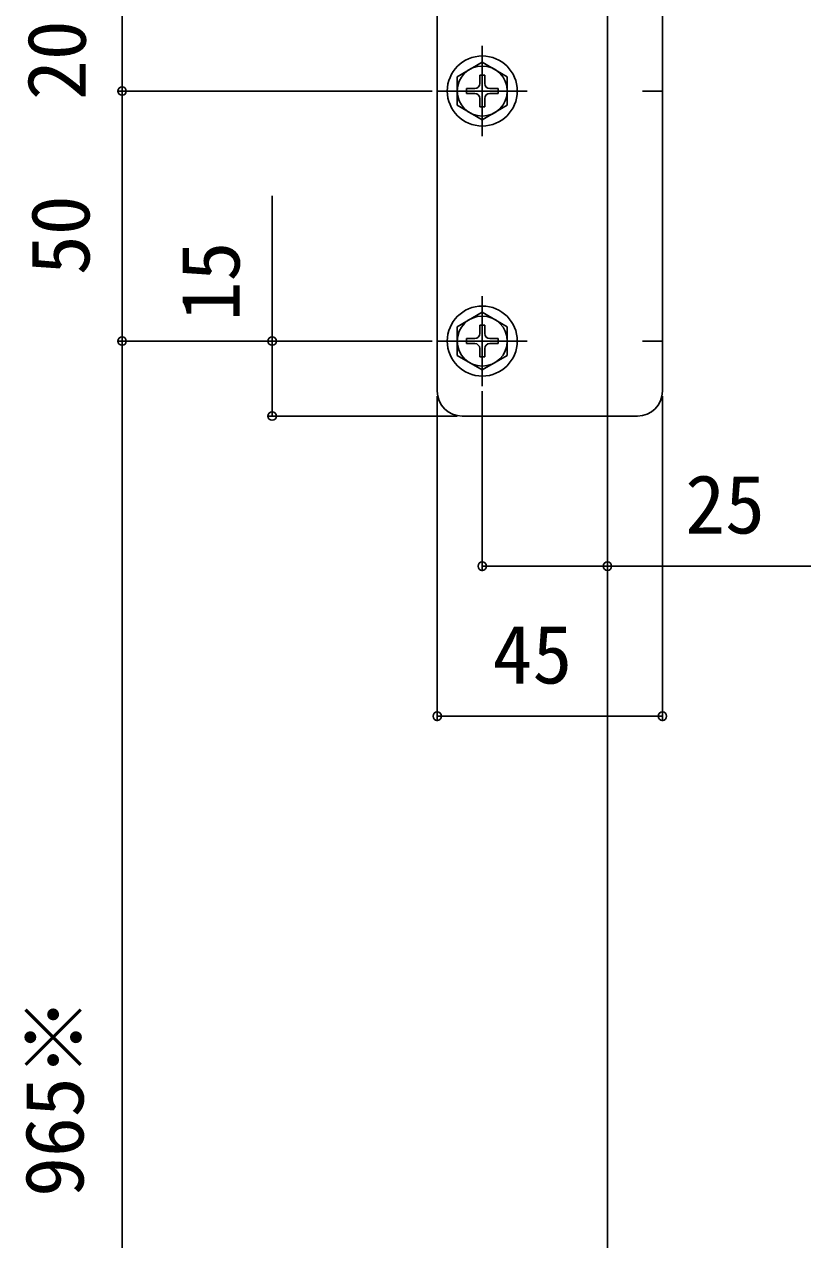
# Model space of a CAD drawing. Units: millimetres, scale not verified. Extents: x -700 to 700, y -1044 to 1038.
# Drawn here: x -430 to -272.9, y 489.3 to 732.4 of the extents above; entities that cross this region are included whole.
import ezdxf
from ezdxf.enums import TextEntityAlignment as Align

# ---------------------------------------------------------------- set-up
doc = ezdxf.new("R2010")
doc.units = ezdxf.units.MM
doc.header["$LTSCALE"] = 6
for name, color, linetype in [('0-3_YKK_12', 2, 'Continuous'), ('0-4_YKK_13', 4, 'Continuous'), ('0-5_YKK_D', 6, 'Continuous')]:
    doc.layers.add(name, color=color, linetype=linetype)
doc.styles.add('ＭＳ ゴシック', font='')
doc.styles.get('ＭＳ ゴシック').set_extended_font_data('MS Gothic')

msp = doc.modelspace()

# ---------------------------------------------------------------- linework, layer by layer
at = {"layer": '0-3_YKK_12'}
msp.add_line((-313.5, 826.033), (-313.5, 239.033), dxfattribs=at)
at = {"layer": '0-4_YKK_13'}
for p, q in [((-347.5, 744.033), (-347.5, 659.033)), ((-302.5, 744.033), (-302.5, 659.033)), ((-338.5, 710.033), (-338.5, 728.033)), ((-338.5, 724.783), (-343.5, 721.896)), ((-338.5, 724.783), (-333.5, 721.896)), ((-343.5, 721.896), (-343.5, 716.17)), ((-339, 722.183), (-339, 720.533)), ((-338, 722.183), (-339, 722.183)), ((-338, 722.183), (-338, 720.533)), ((-333.5, 716.17), (-333.5, 721.896)), ((-341.65, 719.533), (-340, 719.533)), ((-341.65, 719.533), (-341.65, 718.533)), ((-337, 719.533), (-335.35, 719.533)), ((-335.35, 718.533), (-335.35, 719.533)), ((-347.5, 719.033), (-329.5, 719.033)), ((-347.5, 719.033), (-343.5, 719.033)), ((-341.65, 718.533), (-340, 718.533)), ((-339, 717.533), (-339, 715.883)), ((-338, 717.533), (-338, 715.883)), ((-337, 718.533), (-335.35, 718.533)), ((-306.5, 719.033), (-302.5, 719.033)), ((-338.5, 713.283), (-343.5, 716.17)), ((-339, 715.883), (-338, 715.883)), ((-338.5, 713.283), (-333.5, 716.17)), ((-338.5, 660.033), (-338.5, 678.033)), ((-338.5, 674.783), (-343.5, 671.896)), ((-338.5, 674.783), (-333.5, 671.896)), ((-343.5, 671.896), (-343.5, 666.17)), ((-339, 672.183), (-339, 670.533)), ((-338, 672.183), (-339, 672.183)), ((-338, 672.183), (-338, 670.533)), ((-333.5, 666.17), (-333.5, 671.896)), ((-347.5, 669.033), (-329.5, 669.033)), ((-347.5, 669.033), (-343.5, 669.033)), ((-341.65, 669.533), (-340, 669.533)), ((-341.65, 669.533), (-341.65, 668.533)), ((-341.65, 668.533), (-340, 668.533)), ((-337, 669.533), (-335.35, 669.533)), ((-337, 668.533), (-335.35, 668.533)), ((-335.35, 668.533), (-335.35, 669.533)), ((-306.5, 669.033), (-302.5, 669.033)), ((-338.5, 663.283), (-343.5, 666.17)), ((-339, 667.533), (-339, 665.883)), ((-339, 665.883), (-338, 665.883)), ((-338.5, 663.283), (-333.5, 666.17)), ((-338, 667.533), (-338, 665.883)), ((-313.5, 658.033), (-313.5, 654.033)), ((-342.5, 654.033), (-307.5, 654.033))]:
    msp.add_line(p, q, dxfattribs=at)
for centre, radius in [((-338.5, 719.033), 7), ((-338.5, 719.033), 5), ((-338.5, 669.033), 7), ((-338.5, 669.033), 5)]:
    msp.add_circle(centre, radius, dxfattribs=at)
for centre, radius, start, end in [((-340, 720.533), 1, 270, 0), ((-337, 720.533), 1, 180, 270), ((-340, 717.533), 1, 0, 90), ((-337, 717.533), 1, 90, 180), ((-340, 670.533), 1, 270, 0), ((-340, 667.533), 1, 0, 90), ((-337, 670.533), 1, 180, 270), ((-337, 667.533), 1, 90, 180), ((-342.5, 659.033), 5, 180, 270), ((-307.5, 659.033), 5, 270, 0)]:
    msp.add_arc(centre, radius, start, end, dxfattribs=at)
at = {"layer": '0-5_YKK_D'}
for p, q in [((-410.5, 719.033), (-410.5, 739.033)), ((-348.5, 719.033), (-411.5, 719.033)), ((-348.5, 719.033), (-411.5, 719.033)), ((-410.5, 669.033), (-410.5, 719.033)), ((-348.5, 669.033), (-411.5, 669.033)), ((-348.5, 669.033), (-411.5, 669.033)), ((-410.5, 669.033), (-410.5, 384.033)), ((-348.5, 669.033), (-381.5, 669.033)), ((-338.5, 659.033), (-338.5, 623.033)), ((-347.5, 658.033), (-347.5, 593.033)), ((-302.5, 658.033), (-302.5, 593.033)), ((-343.5, 654.033), (-381.5, 654.033)), ((-313.5, 644.033), (-313.5, 623.033)), ((-347.5, 594.033), (-302.5, 594.033))]:
    msp.add_line(p, q, dxfattribs=at)
for points in [[(-380.5, 654.033), (-380.5, 669.033), (-380.5, 698.069)], [(-338.5, 624.033), (-313.5, 624.033), (-272.857, 624.033)]]:
    msp.add_lwpolyline(points, dxfattribs=at)
for centre in [(-410.5, 719.033), (-410.5, 719.033), (-410.5, 669.033), (-410.5, 669.033), (-380.5, 669.033), (-380.5, 654.033), (-338.5, 624.033), (-313.5, 624.033), (-347.5, 594.033), (-302.5, 594.033)]:
    msp.add_circle(centre, 0.85, dxfattribs=at)

# ---------------------------------------------------------------- texts
at = {"layer": '0-5_YKK_D', "style": 'ＭＳ ゴシック'}
for s, p in [('20', (-414.241, 717.215)), ('50', (-413.5, 682.215)), ('15', (-383.5, 672.978)), ('965※', (-414.682, 497.897))]:
    msp.add_text(s, height=11.73, rotation=90, dxfattribs=at).set_placement(p, align=Align.BOTTOM_LEFT)
for s, p in [('25', (-297.948, 627.033)), ('45', (-336.455, 597.033))]:
    msp.add_text(s, height=11.73, dxfattribs=at).set_placement(p, align=Align.BOTTOM_LEFT)

doc.saveas('drawing.dxf')
